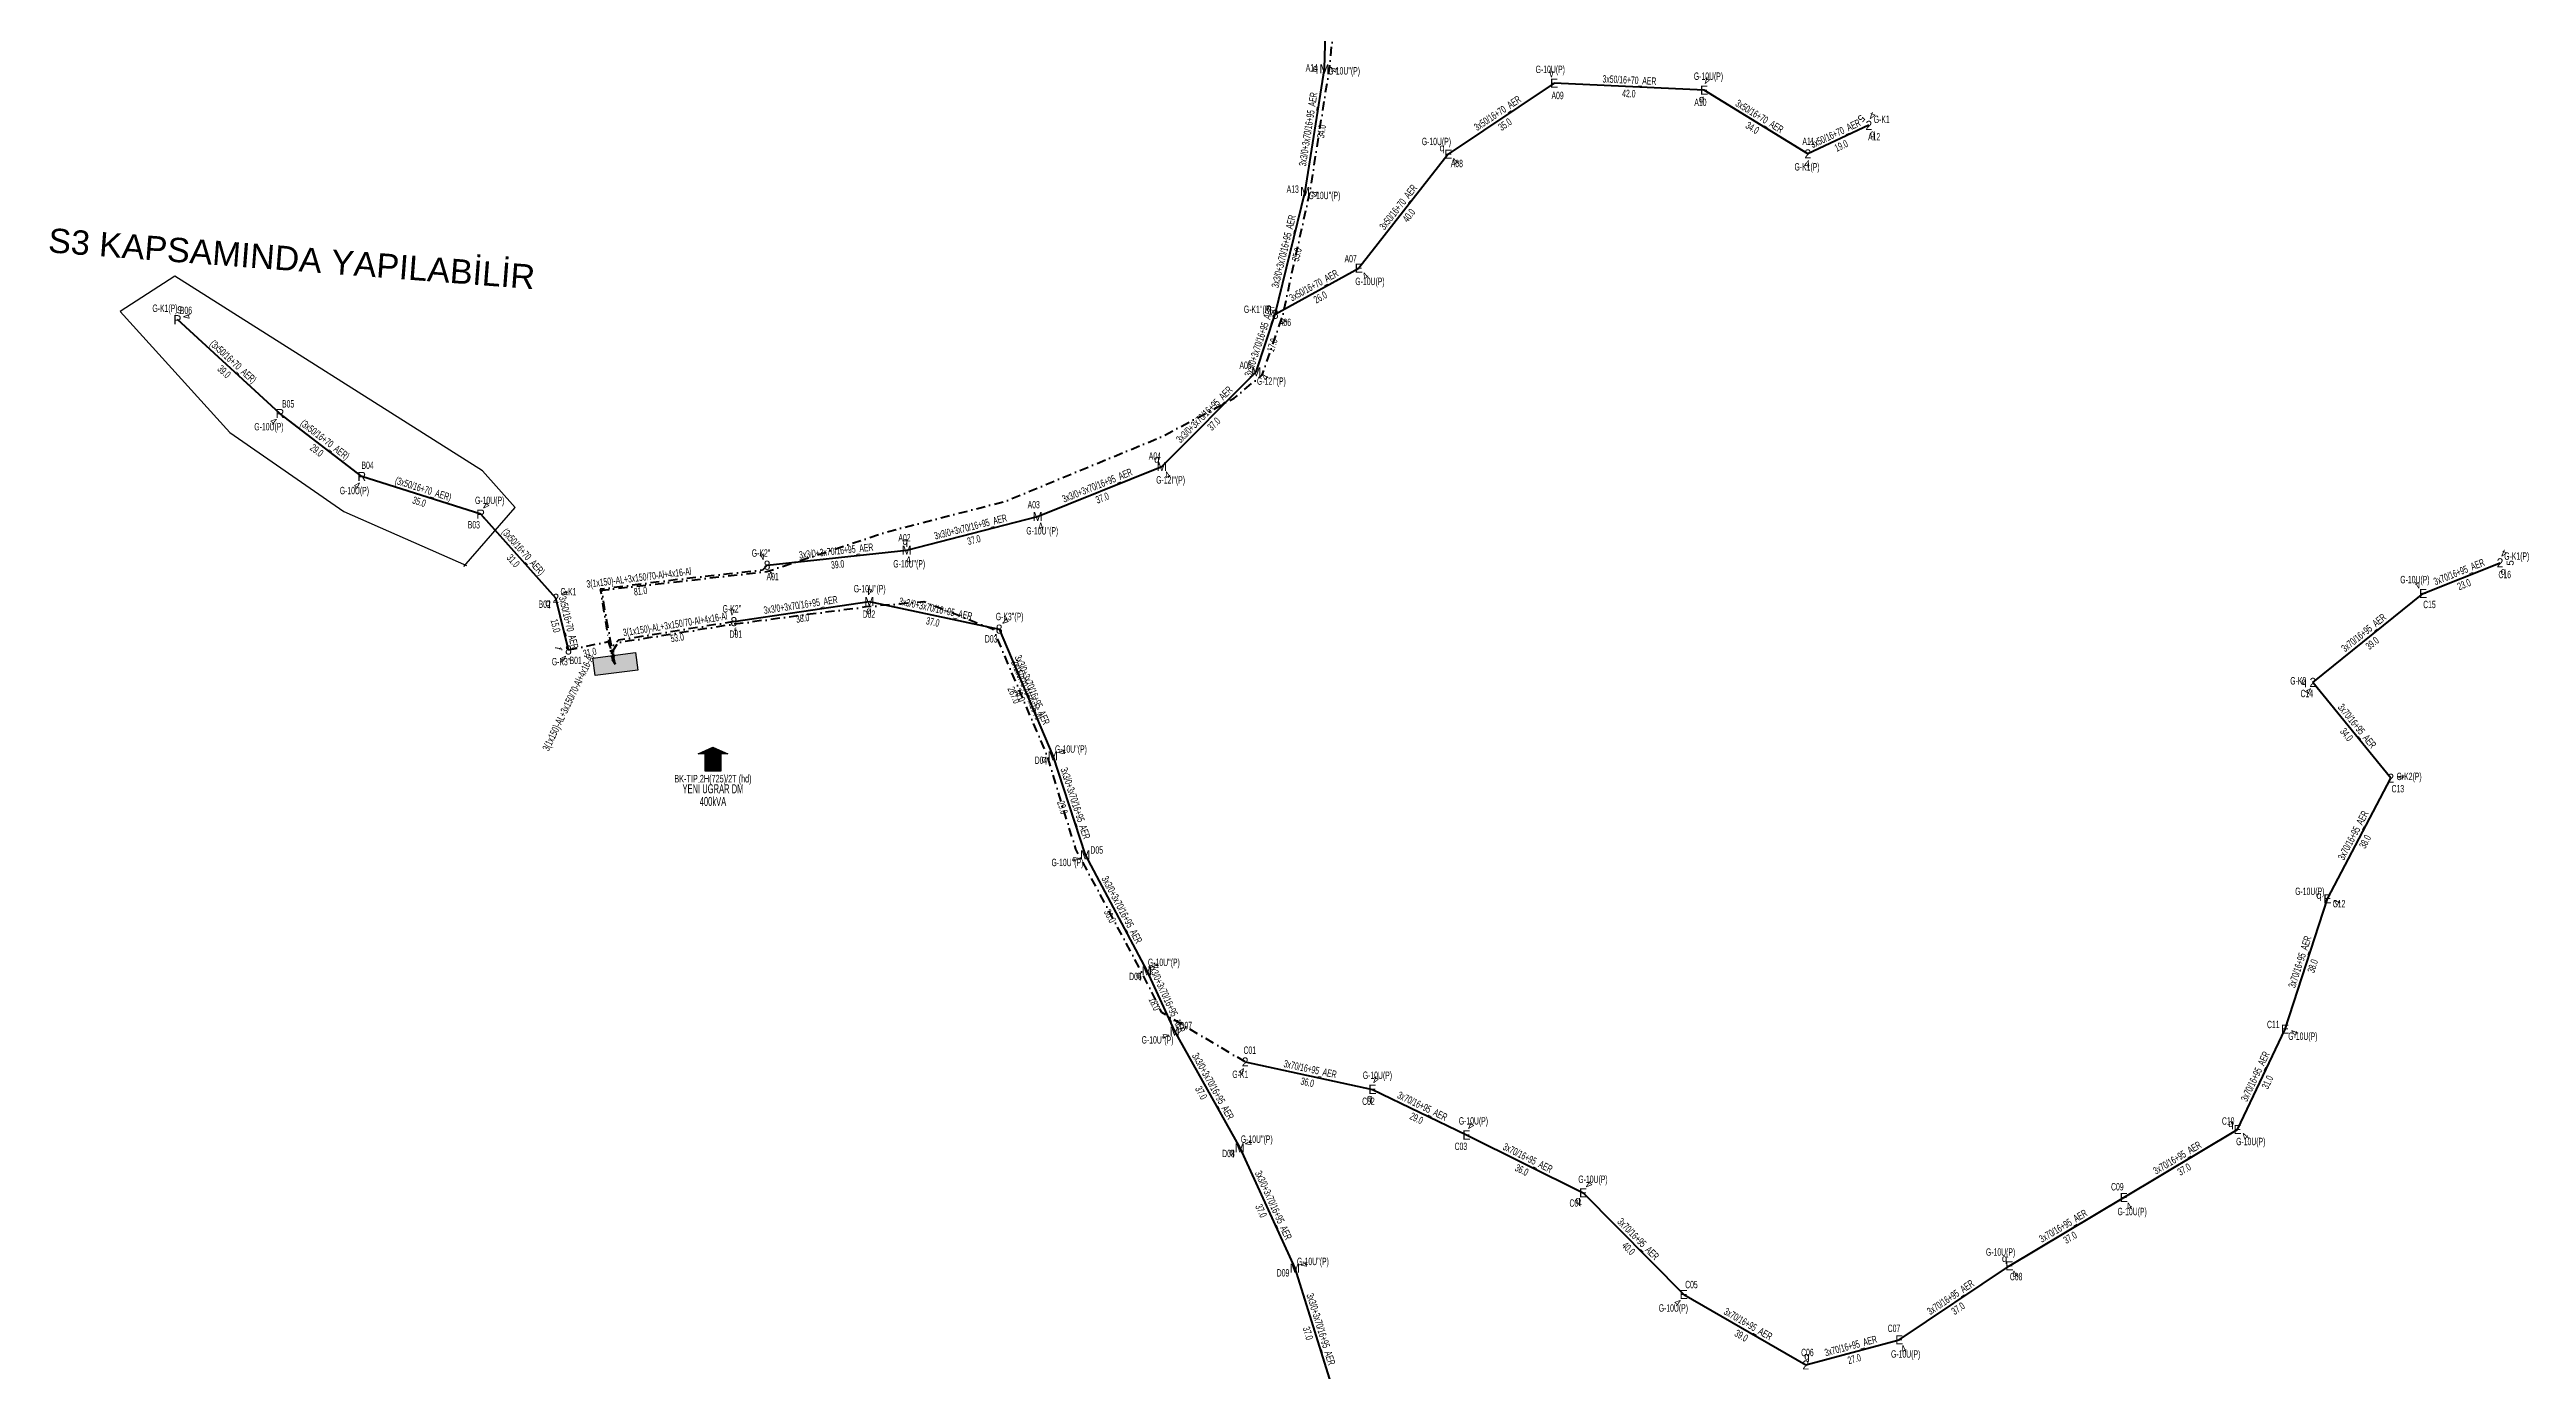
# Model space of a CAD drawing. Header units: millimetres. Extents: x 472380 to 475428, y 4017879 to 4021986.
# Drawn here: x 473178 to 473864, y 4018497 to 4018863 of the extents above; entities that cross this region are included whole.
import ezdxf
from ezdxf.enums import TextEntityAlignment as Align

# ---------------------------------------------------------------- set-up
doc = ezdxf.new("R2010")
doc.units = ezdxf.units.MM
doc.linetypes.add('DASHDOT', pattern=[5, 2.5, -1.25, 0, -1.25])
for name, color, linetype, lineweight in [('DIREK_AG_MEVCUT', 120, 'Continuous', 25), ('DIREK_AG_YENI', 108, 'Continuous', 25), ('DIREK_OG_YENI', 10, 'Continuous', 25), ('HAT_AG_HAVAI_MEVCUT', 126, 'Continuous', 50), ('HAT_AG_HAVAI_YENI', 3, 'Continuous', 50), ('HAT_AG_YERALTI_YENI', 3, 'DASHDOT', 50), ('HAT_OG_HAVAI_YENI', 1, 'Continuous', 70), ('HAT_OG_YERALTI_YENI', 1, 'DASHDOT', 70), ('KULLANICI', 1, 'Continuous', 25), ('TRAFO_TADILAT_BYSK', 5, 'Continuous', 30), ('TRAFO_YENI', 5, 'Continuous', 30)]:
    doc.layers.add(name, color=color, linetype=linetype, lineweight=lineweight)
doc.styles.add('Direk', font='B_CAD')
doc.styles.get("Standard").update_dxf_attribs({"font": 'Arial'})

# ---------------------------------------------------------------- blocks, each defined once
blk = doc.blocks.new('YENI_BINA_KARE')
blk.add_hatch(color=5).paths.add_polyline_path([(-2.25, -2.25), (2.25, -2.25), (2.25, 2.25), (-2.25, 2.25)])
at = {"layer": 'TRAFO_TADILAT_BYSK', "linetype": 'Continuous'}
for p, q in [((0, 1.8), (0, 2.7)), ((-2.25, -2.25), (-2.25, 2.25)), ((-2.25, 2.25), (2.25, 2.25)), ((2.25, 2.25), (2.25, -2.25)), ((2.25, -2.25), (-2.25, -2.25))]:
    blk.add_line(p, q, dxfattribs=at)
blk = doc.blocks.new('YENI_BETKOSK')
at = {"layer": 'TRAFO_YENI', "linetype": 'Continuous'}
for p, q in [((-3.4, 2), (0, 3.6)), ((-1.8, 2), (-3.4, 2)), ((-1.8, -2), (-1.8, 2)), ((0, 3.6), (3.4, 2)), ((3.4, 2), (1.8, 2)), ((1.8, 2), (1.8, -2)), ((1.8, -2), (-1.8, -2))]:
    blk.add_line(p, q, dxfattribs=at)
for points in [[(-3.4, 2), (-1.8, 2), (-1.8, 2.752941)], [(-1.8, 2.752941), (0, -2), (0, 3.6)], [(-1.8, -2), (-1.8, 2.752941), (0, -2)], [(0, -2), (0, 3.6), (1.8, -2)], [(0, 3.6), (1.8, -2), (1.8, 2.752941)], [(1.8, 2), (1.8, 2.752941), (3.4, 2)]]:
    blk.add_solid(points, dxfattribs=at)

msp = doc.modelspace()

# ---------------------------------------------------------------- linework, layer by layer
at = {"layer": 'HAT_AG_HAVAI_MEVCUT'}
for p, q in [((473241.471, 4018761.863), (473213.069, 4018787.869)), ((473264.11, 4018744.429), (473241.471, 4018761.863)), ((473297.059, 4018733.988), (473264.11, 4018744.429)), ((473317.874, 4018710.671), (473297.059, 4018733.988))]:
    msp.add_line(p, q, dxfattribs=at)
at = {"layer": 'HAT_AG_HAVAI_YENI'}
for p, q in [((473594.312065, 4018853.353512), (473564.980234, 4018833.703529)), ((473635.836, 4018851.439), (473594.312065, 4018853.353512)), ((473664.535, 4018833.801), (473635.836, 4018851.439)), ((473681.439, 4018841.709), (473664.535, 4018833.801)), ((473564.980234, 4018833.703529), (473540.213199, 4018802.099772)), ((473517.071, 4018789.357), (473540.213199, 4018802.099772)), ((473834.923, 4018711.992), (473856.227, 4018720.513)), ((473321.348, 4018696.349), (473317.874, 4018710.671)), ((473804.405, 4018687.382), (473834.923, 4018711.992)), ((473825.977, 4018660.825), (473804.405, 4018687.382)), ((473808.429383, 4018627.43288), (473825.977, 4018660.825)), ((473796.696487, 4018591.315103), (473808.429383, 4018627.43288)), ((473783.543522, 4018563.500608), (473796.696487, 4018591.315103)), ((473508.74, 4018582.222), (473544.008981, 4018574.630555)), ((473544.008981, 4018574.630555), (473570.020337, 4018561.980588)), ((473570.020337, 4018561.980588), (473602.332862, 4018545.960431)), ((473752.055793, 4018544.640003), (473783.543522, 4018563.500608)), ((473602.332862, 4018545.960431), (473630.178829, 4018517.771914)), ((473720.354565, 4018525.715602), (473752.055793, 4018544.640003)), ((473689.857807, 4018505.23469), (473720.354565, 4018525.715602)), ((473630.178829, 4018517.771914), (473663.978, 4018498.265)), ((473663.978, 4018498.265), (473689.857807, 4018505.23469))]:
    msp.add_line(p, q, dxfattribs=at)
at = {"layer": 'HAT_AG_YERALTI_YENI', "flags": 128}
msp.add_lwpolyline([(473508.74, 4018582.222), (473485.698378, 4018595.892554), (473479.57115, 4018608.077382), (473461.826872, 4018641.201894), (473453.899315, 4018667.153594), (473439.058002, 4018702.024904), (473419.778122, 4018709.718753), (473403.666298, 4018708.270499), (473366.718675, 4018703.426045), (473334.968493, 4018698.343231), (473333.715197, 4018696.324031), (473333.645569, 4018694.095948), (473334.313, 4018692.436)], dxfattribs=at)
at = {"layer": 'HAT_OG_HAVAI_YENI'}
for p, q in [((473530.68102, 4018857.318214), (473531.76003, 4018892.528404)), ((473525.343811, 4018823.353974), (473530.68102, 4018857.318214)), ((473517.071, 4018789.357), (473525.343811, 4018823.353974)), ((473511.83, 4018773.421), (473517.071, 4018789.357)), ((473485.660327, 4018747.157305), (473511.83, 4018773.421)), ((473451.279413, 4018733.293448), (473485.660327, 4018747.157305)), ((473415.028, 4018724.031), (473451.279413, 4018733.293448)), ((473376.348, 4018719.832), (473415.028, 4018724.031)), ((473367.168, 4018704.213), (473404.654709, 4018709.789996)), ((473404.654709, 4018709.789996), (473440.633, 4018702.138)), ((473440.633, 4018702.138), (473455.475023, 4018667.033538)), ((473455.475023, 4018667.033538), (473464.434954, 4018639.570171)), ((473464.434954, 4018639.570171), (473481.501247, 4018607.466963)), ((473481.501247, 4018607.466963), (473489.18369, 4018590.72362)), ((473489.18369, 4018590.72362), (473507.244996, 4018558.447707)), ((473507.244996, 4018558.447707), (473522.500075, 4018525.043378)), ((473522.500075, 4018525.043378), (473533.364042, 4018490.190058))]:
    msp.add_line(p, q, dxfattribs=at)
at = {"layer": 'HAT_OG_YERALTI_YENI', "flags": 128}
for points in [[(473334.313, 4018692.436), (473333.366218, 4018696.624941), (473331.012806, 4018710.021289), (473330.560226, 4018712.917797), (473376.27074, 4018718.077201), (473409.942643, 4018729.210653), (473442.256808, 4018737.538113), (473485.655147, 4018755.442799), (473505.659154, 4018766.123671), (473513.443519, 4018772.550298), (473519.121332, 4018789.001545), (473526.724665, 4018823.488091), (473532.148055, 4018858.034473), (473535.044562, 4018886.728003), (473533.86172, 4018896.111593), (473527.887673, 4018932.046392), (473525.085343, 4018949.858374), (473521.101837, 4018967.229715), (473520.739773, 4018982.88896), (473534.217238, 4019017.690988), (473543.751644, 4019053.395855), (473549.596154, 4019080.250994), (473559.27439, 4019087.213753), (473578.20252, 4019098.276015), (473586.766714, 4019112.340788), (473591.138617, 4019133.206527), (473591.486755, 4019149.220873), (473591.278128, 4019179.210973), (473589.468213, 4019189.091102), (473587.243, 4019190.136)], [(473376.348, 4018719.832), (473375.053839, 4018718.47839), (473351.969614, 4018715.907525), (473330.172097, 4018713.193237), (473332.195607, 4018700.569924), (473333.316905, 4018695.282237), (473333.463176, 4018693.72201), (473334.313, 4018692.436)], [(473367.168, 4018704.213), (473335.180112, 4018699.032071), (473333.412642, 4018697.264602), (473333.573321, 4018694.479498), (473334.313, 4018692.436)], [(473321.348, 4018696.349), (473332.360376, 4018698.689058), (473332.962527, 4018696.660762), (473333.152679, 4018694.695851), (473334.313, 4018692.436)]]:
    msp.add_lwpolyline(points, dxfattribs=at)
at = {"layer": 'KULLANICI', "color": 5, "flags": 128}
msp.add_lwpolyline([(473292.345244, 4018719.436335), (473306.612522, 4018735.812689), (473297.555902, 4018745.985879), (473212.349717, 4018799.936068), (473197.213996, 4018790.135068), (473227.609502, 4018756.63798), (473259.121577, 4018734.678778), (473293.114918, 4018719.791183)], dxfattribs=at)

# ---------------------------------------------------------------- block references
at = {"layer": 'TRAFO_YENI', "xscale": 2.652163, "yscale": 1.088712999999999, "rotation": 7.259170999999999}
msp.add_blockref('YENI_BINA_KARE', (473334.313, 4018692.436), dxfattribs=at)
at = {"layer": 'TRAFO_YENI', "xscale": 1.199999999999999, "yscale": 1.199999999999999}
msp.add_blockref('YENI_BETKOSK', (473361.36767, 4018665.149803), dxfattribs=at)

# ---------------------------------------------------------------- texts
at = {"layer": 'DIREK_AG_MEVCUT', "width": 0.53}
for s, p in [('G-K1(P)', (473209.614578, 4018791.032006)), ('B06', (473215.432595, 4018790.45036)), ('B05', (473243.722578, 4018764.542626)), ('G-10U(P)', (473238.414224, 4018758.225099)), ('B04', (473265.731048, 4018747.530968)), ('G-10U(P)', (473262.071583, 4018740.528372)), ('G-10U(P)', (473299.535279, 4018737.813739)), ('B03', (473295.157187, 4018731.049785))]:
    msp.add_text(s, height=2.05, dxfattribs=at).set_placement(p, align=Align.MIDDLE_CENTER)
at = {"layer": 'DIREK_AG_MEVCUT', "style": 'Direk'}
for s, p in [('P', (473213.069, 4018787.869)), ('R', (473241.471, 4018761.863)), ('R', (473264.11, 4018744.429)), ('R', (473297.059, 4018733.988))]:
    msp.add_text(s, height=2.5, dxfattribs=at).set_placement(p, align=Align.MIDDLE_CENTER)
at = {"layer": 'DIREK_AG_MEVCUT', "color": 32, "style": 'Direk'}
for s, rotation, p in [('5', 527.521542, (473213.674003, 4018790.602856)), ('4', 467.521542, (473215.739091, 4018788.71198)), ('4', 319.96107, (473239.669738, 4018759.719299)), ('4', 332.40902, (473262.813162, 4018741.947426)), ('4', 147.086307, (473298.58045, 4018736.338572))]:
    msp.add_text(s, height=2, rotation=rotation, dxfattribs=at).set_placement(p, align=Align.MIDDLE_CENTER)
at = {"layer": 'DIREK_AG_YENI', "width": 0.53}
for s, p in [('G-10U(P)', (473593.230939, 4018857.228399)), ('A09', (473595.25267, 4018849.982271)), ('G-10U(P)', (473637.033909, 4018855.331156)), ('A10', (473634.806447, 4018848.093851)), ('G-K1', (473685.004199, 4018843.376865)), ('G-10U(P)', (473561.698726, 4018837.238931)), ('A11', (473664.733524, 4018837.295365)), ('A12', (473682.922096, 4018838.538759)), ('A08', (473567.361282, 4018831.138259)), ('G-K1(P)', (473664.331312, 4018830.215742)), ('A07', (473537.945858, 4018804.766074)), ('G-10U(P)', (473543.29705, 4018798.473284)), ('G-K1(P)', (473860.860378, 4018722.366221)), ('G-K1', (473321.350437, 4018712.495772)), ('G-10U(P)', (473832.658473, 4018715.860834)), ('C16', (473857.526788, 4018717.2633)), ('B02', (473314.774976, 4018709.044331)), ('C15', (473836.691036, 4018708.971396)), ('G-K2', (473800.349877, 4018687.809296)), ('C14', (473802.736863, 4018684.305099)), ('C13', (473827.93317, 4018657.922691)), ('G-K2(P)', (473831.049102, 4018661.329682)), ('G-10U(P)', (473803.552228, 4018629.488982)), ('C12', (473811.6545, 4018626.073241)), ('C11', (473793.443451, 4018592.606522)), ('G-10U(P)', (473801.630285, 4018589.35644)), ('C01', (473510.01786, 4018585.480385)), ('G-K1', (473507.397969, 4018578.799989)), ('G-10U(P)', (473545.357926, 4018578.539081)), ('C02', (473542.867123, 4018571.322056)), ('G-10U(P)', (473571.941047, 4018565.892042)), ('C10', (473780.950454, 4018565.851352)), ('C03', (473568.477631, 4018558.838923)), ('G-10U(P)', (473787.204554, 4018560.181701)), ('G-10U(P)', (473605.050952, 4018549.720717)), ('C09', (473750.25954, 4018547.643914)), ('C04', (473600.282491, 4018543.123887)), ('G-10U(P)', (473754.36451, 4018540.779088)), ('G-10U(P)', (473717.923849, 4018529.551719)), ('C05', (473632.317755, 4018520.542293)), ('C08', (473722.227894, 4018522.759145)), ('G-10U(P)', (473627.313262, 4018514.060375)), ('C07', (473688.407573, 4018508.420097)), ('C06', (473664.432368, 4018501.735382)), ('G-10U(P)', (473691.642087, 4018501.315559))]:
    msp.add_text(s, height=2.05, dxfattribs=at).set_placement(p, align=Align.MIDDLE_CENTER)
at = {"layer": 'DIREK_AG_YENI', "color": 32, "style": 'Direk'}
for s, rotation, p in [('4', 195.589551, (473593.559582, 4018856.050504)), ('4', 162.892941, (473636.659643, 4018854.115119)), ('5', 227.571052, (473679.372279, 4018843.598091)), ('4', 160.071053, (473682.393393, 4018844.341325)), ('4', 402.867028, (473566.885072, 4018831.651313)), ('4', 356.748378, (473664.376181, 4018831.005508)), ('4', 400.3768, (473542.027071, 4018799.96673)), ('4', 156.80002, (473857.330036, 4018723.086579)), ('5', 449.30002, (473859.026791, 4018720.478793)), ('4', 117.694862, (473320.353219, 4018711.972335)), ('4', 210.341523, (473833.508571, 4018714.408483)), ('4', 331.535729, (473803.07049, 4018684.920479)), ('4', 95.682313, (473828.763241, 4018661.102235)), ('4', 427.140778, (473811.009477, 4018626.345169)), ('4', 428.347476, (473799.298915, 4018590.281968)), ('4', 338.586081, (473507.717712, 4018579.615292)), ('4', 160.958971, (473544.922467, 4018577.277353)), ('4', 153.846772, (473571.254502, 4018564.493919)), ('4', 407.806135, (473785.617976, 4018561.620012)), ('4', 144.139045, (473603.973159, 4018548.229666)), ('4', 390.878219, (473753.492795, 4018542.236875)), ('4', 392.359975, (473721.853228, 4018523.350437)), ('4', 322.329352, (473628.467689, 4018515.555611)), ('4', 384.478554, (473691.017995, 4018502.686364))]:
    msp.add_text(s, height=2, rotation=rotation, dxfattribs=at).set_placement(p, align=Align.MIDDLE_CENTER)
at = {"layer": 'DIREK_AG_YENI', "style": 'Direk'}
for s, p in [('E', (473594.312065, 4018853.353512)), ('E', (473635.836, 4018851.439)), ('2', (473681.439, 4018841.709)), ('E', (473564.980234, 4018833.703529)), ('2', (473664.535, 4018833.801)), ('E', (473540.213199, 4018802.099772)), ('2', (473856.227, 4018720.513)), ('E', (473834.923, 4018711.992)), ('2', (473317.874, 4018710.671)), ('2', (473804.405, 4018687.382)), ('2', (473825.977, 4018660.825)), ('E', (473808.429383, 4018627.43288)), ('E', (473796.696487, 4018591.315103)), ('2', (473508.74, 4018582.222)), ('E', (473544.008981, 4018574.630555)), ('E', (473570.020337, 4018561.980588)), ('E', (473783.543522, 4018563.500608)), ('E', (473602.332862, 4018545.960431)), ('E', (473752.055793, 4018544.640003)), ('E', (473720.354565, 4018525.715602)), ('E', (473630.178829, 4018517.771914)), ('E', (473689.857807, 4018505.23469)), ('2', (473663.978, 4018498.265))]:
    msp.add_text(s, height=2.5, dxfattribs=at).set_placement(p, align=Align.MIDDLE_CENTER)
at = {"layer": 'DIREK_AG_YENI', "color": 4, "style": 'Direk'}
for p in [(473635.100605, 4018849.049608), (473563.279486, 4018835.535866), (473682.498355, 4018839.444543), (473857.15542, 4018718.191786), (473315.660412, 4018709.509093), (473801.918765, 4018687.643979), (473806.125728, 4018628.40405), (473543.193368, 4018572.267342), (473781.691331, 4018565.179711), (473600.868312, 4018543.934328), (473719.016473, 4018527.827357), (473664.302549, 4018500.743844)]:
    msp.add_text('q', height=2, dxfattribs=at).set_placement(p, align=Align.MIDDLE_CENTER)
at = {"layer": 'DIREK_OG_YENI', "width": 0.53}
for s, p in [('A14', (473527.196226, 4018857.644121)), ("G-10U''(P)", (473536.137322, 4018856.807927)), ('A13', (473521.911702, 4018824.039997)), ("G-10U''(P)", (473530.688268, 4018822.285703)), ("G-K1''(P)", (473512.219784, 4018790.742633)), ('A06', (473519.764553, 4018787.122102)), ('A05', (473508.847391, 4018775.252405)), ("G-12I''(P)", (473516.011961, 4018770.85316)), ('A04', (473483.726915, 4018750.074824)), ("G-12I''(P)", (473488.097708, 4018743.479299)), ('A03', (473450.189312, 4018736.619358)), ('A02', (473414.404345, 4018727.474988)), ("G-10U''(P)", (473452.562435, 4018729.378935)), ("G-K2''", (473374.685701, 4018723.204158)), ("G-10U''(P)", (473415.7148, 4018720.238313)), ('A01', (473377.895512, 4018716.6927)), ("G-10U''(P)", (473404.76487, 4018713.349806)), ("G-K2''", (473366.616839, 4018707.760582)), ('D02', (473404.54645, 4018706.291671)), ("G-K3''(P)", (473443.512771, 4018705.625948)), ('D01', (473367.705322, 4018700.754491)), ('D03', (473438.404641, 4018699.439035)), ("G-K3''", (473319.317151, 4018693.122125)), ('B01', (473323.350813, 4018693.47868)), ('D04', (473452.196536, 4018665.808174)), ("G-10U''(P)", (473460.498497, 4018668.911107)), ("G-10U''(P)", (473459.529631, 4018637.484733)), ('D05', (473467.655952, 4018640.939539)), ("G-10U''(P)", (473486.236118, 4018609.809281)), ('D06', (473478.364124, 4018605.915043)), ("G-10U''(P)", (473484.482918, 4018588.334741)), ('D07', (473492.303898, 4018592.309274)), ("G-10U''(P)", (473511.94861, 4018560.832758)), ('D08', (473504.123375, 4018556.864834)), ("G-10U''(P)", (473527.504153, 4018526.95714)), ('D09', (473519.230989, 4018523.793147))]:
    msp.add_text(s, height=2.05, dxfattribs=at).set_placement(p, align=Align.MIDDLE_CENTER)
at = {"layer": 'DIREK_OG_YENI', "color": 4, "style": 'Direk'}
for p in [(473528.191882, 4018857.551005), (473515.303233, 4018791.124767), (473484.279318, 4018749.241247), (473414.582532, 4018726.490991), (473404.577381, 4018707.291192), (473453.133246, 4018666.158278), (473479.260445, 4018606.358449), (473505.015267, 4018557.317083)]:
    msp.add_text('q', height=2, dxfattribs=at).set_placement(p, align=Align.MIDDLE_CENTER)
at = {"layer": 'DIREK_OG_YENI', "style": 'Direk'}
for s, p in [('M', (473530.68102, 4018857.318214)), ('M', (473525.343811, 4018823.353974)), ('8', (473517.071, 4018789.357)), ('M', (473511.83, 4018773.421)), ('M', (473485.660327, 4018747.157305)), ('M', (473451.279413, 4018733.293448)), ('8', (473376.348, 4018719.832)), ('M', (473415.028, 4018724.031)), ('M', (473404.654709, 4018709.789996)), ('8', (473367.168, 4018704.213)), ('8', (473440.633, 4018702.138)), ('8', (473321.348, 4018696.349)), ('M', (473455.475023, 4018667.033538)), ('M', (473464.434954, 4018639.570171)), ('M', (473481.501247, 4018607.466963)), ('M', (473489.18369, 4018590.72362)), ('M', (473507.244996, 4018558.447707)), ('M', (473522.500075, 4018525.043378))]:
    msp.add_text(s, height=2.5, dxfattribs=at).set_placement(p, align=Align.MIDDLE_CENTER)
at = {"layer": 'DIREK_OG_YENI', "color": 32, "style": 'Direk'}
for s, rotation, p in [('4', 444.657093, (473533.468854, 4018857.057489)), ('4', 438.696468, (473528.089498, 4018822.805155)), ('4', 410.316784, (473519.225843, 4018787.569081)), ('4', 418.448921, (473514.216087, 4018771.955876)), ('4', 393.532072, (473487.207058, 4018744.823291)), ('4', 378.147083, (473452.151494, 4018730.63272)), ('4', 206.240909, (473375.10999, 4018722.34344)), ('4', 370.26419, (473415.526924, 4018721.27581)), ('f', 386.240909, (473377.58601, 4018717.32056)), ('4', 178.227504, (473404.741315, 4018712.588656)), ('4', 188.831007, (473366.738142, 4018706.979807)), ('f', 368.831007, (473367.597858, 4018701.446193)), ('4', 140.455737, (473442.415688, 4018704.297172)), ('f', 260.725049, (473318.584606, 4018696.800283)), ('4', 327.815546, (473319.856589, 4018693.979254)), ('4', 110.493686, (473458.097813, 4018668.01383)), ('4', 293.032179, (473461.858155, 4018638.474676)), ('4', 116.321387, (473484.010946, 4018608.708499)), ('4', 296.939161, (473486.687524, 4018589.455096)), ('4', 116.888098, (473509.742292, 4018559.714005)), ('4', 110.928878, (473525.115344, 4018526.043563))]:
    msp.add_text(s, height=2, rotation=rotation, dxfattribs=at).set_placement(p, align=Align.MIDDLE_CENTER)
at = {"layer": 'HAT_AG_HAVAI_MEVCUT', "lineweight": 30, "width": 0.53}
for rotation, p in [(317.521438, (473227.843816, 4018775.49295)), (322.399779, (473253.308823, 4018753.819287)), (342.417411, (473280.841004, 4018740.018337)), (311.755695, (473308.100377, 4018722.895264))]:
    msp.add_text('(3x50/16+70_AER)', height=2.05, rotation=rotation, dxfattribs=at).set_placement(p, align=Align.CENTER)
for s, rotation, p in [('39.0', 317.521438, (473226.695782, 4018774.239149)), ('29.0', 322.399779, (473252.271571, 4018752.472399)), ('35.0', 342.417411, (473280.327468, 4018738.397757)), ('31.0', 311.755695, (473306.832192, 4018721.763139))]:
    msp.add_text(s, height=2.05, rotation=rotation, dxfattribs=at).set_placement(p, align=Align.TOP_CENTER)
at = {"layer": 'HAT_AG_HAVAI_YENI', "lineweight": 30, "width": 0.53}
for s, rotation, p in [('3x50/16+70_AER', 357.359653, (473615.113393, 4018853.245154)), ('3x50/16+70_AER', 393.818925, (473579.173065, 4018844.234701)), ('3x50/16+70_AER', 328.42614, (473650.630833, 4018843.344004)), ('3x50/16+70_AER', 385.072066, (473672.626874, 4018838.525121)), ('3x50/16+70_AER', 411.915132, (473551.927683, 4018818.425954)), ('3x50/16+70_AER', 388.839082, (473528.23226, 4018796.472892)), ('3x70/16+95_AER', 21.80027, (473845.25932, 4018717.041483)), ('3x50/16+70_AER', 283.633827, (473320.436767, 4018703.710282)), ('3x70/16+95_AER', 38.882833, (473819.130371, 4018700.348356)), ('3x70/16+95_AER', 309.087506, (473815.850466, 4018674.639425)), ('3x70/16+95_AER', 62.278665, (473816.450611, 4018644.524538)), ('3x70/16+95_AER', 72.00356, (473801.75452, 4018609.636606)), ('3x70/16+95_AER', 347.853215, (473526.553319, 4018579.257101)), ('3x70/16+95_AER', 64.691392, (473789.351589, 4018577.771225)), ('3x70/16+95_AER', 334.065198, (473557.386405, 4018569.069969)), ('3x70/16+95_AER', 333.628346, (473586.554163, 4018554.732051)), ('3x70/16+95_AER', 30.920878, (473767.362881, 4018554.799502)), ('3x70/16+95_AER', 314.649744, (473616.860549, 4018532.463528)), ('3x70/16+95_AER', 30.83556, (473735.769489, 4018535.907648)), ('3x70/16+95_AER', 33.88439, (473704.632295, 4018516.180786)), ('3x70/16+95_AER', 330.008813, (473647.503397, 4018508.754531)), ('3x70/16+95_AER', 15.07329, (473676.696953, 4018502.570487))]:
    msp.add_text(s, height=2.05, rotation=rotation, dxfattribs=at).set_placement(p, align=Align.CENTER)
for s, rotation, p in [('42.0', 357.359653, (473615.03508, 4018851.546959)), ('35.0', 393.818925, (473580.119234, 4018842.82234)), ('34.0', 328.42614, (473649.740718, 4018841.895662)), ('19.0', 385.072066, (473673.347263, 4018836.985303)), ('40.0', 411.915132, (473553.26575, 4018817.377347)), ('26.0', 388.839082, (473529.052257, 4018794.98373)), ('23.0', 21.80027, (473845.890653, 4018715.46306)), ('15.0', 283.633827, (473318.78467, 4018703.309564)), ('39.0', 38.882833, (473820.197512, 4018699.025023)), ('34.0', 309.087506, (473814.530953, 4018673.567564)), ('38.0', 62.278665, (473817.955486, 4018643.733746)), ('38.0', 72.00356, (473803.371349, 4018609.111377)), ('36.0', 347.853215, (473526.19561, 4018577.595161)), ('31.0', 64.691392, (473790.88842, 4018577.044486)), ('29.0', 334.065198, (473556.642913, 4018567.541173)), ('36.0', 333.628346, (473585.799037, 4018553.208967)), ('37.0', 30.920878, (473768.236433, 4018553.341109)), ('37.0', 30.83556, (473736.640868, 4018534.447957)), ('40.0', 314.649744, (473615.651142, 4018531.268817)), ('37.0', 33.88439, (473705.580077, 4018514.769506)), ('39.0', 330.008813, (473646.653624, 4018507.282158)), ('27.0', 15.07329, (473677.139046, 4018500.928977))]:
    msp.add_text(s, height=2.05, rotation=rotation, dxfattribs=at).set_placement(p, align=Align.TOP_CENTER)
at = {"layer": 'HAT_AG_YERALTI_YENI', "lineweight": 30, "width": 0.53}
msp.add_text('3x150/70-Al+4x16-Al', height=2.05, rotation=293.054719, dxfattribs=at).set_placement((473447.26077, 4018684.922117), align=Align.CENTER)
msp.add_text('267.0', height=2.05, rotation=293.054719, dxfattribs=at).set_placement((473445.696547, 4018684.25638), align=Align.TOP_CENTER)
at = {"layer": 'HAT_OG_HAVAI_YENI', "lineweight": 30, "width": 0.53}
for rotation, p in [(81.069457, (473527.17272, 4018840.468045)), (76.324043, (473520.381663, 4018806.556378)), (71.792585, (473513.643075, 4018781.654704)), (45.103464, (473498.142897, 4018760.889296)), (21.961404, (473468.151986, 4018741.013697)), (14.33243, (473432.943459, 4018729.485923)), (6.195841, (473395.59654, 4018722.776762)), (8.462144, (473385.78617, 4018707.842173)), (347.993637, (473422.820847, 4018706.795565)), (292.917768, (473448.837092, 4018684.916929)), (288.068928, (473460.76307, 4018653.565491)), (297.995429, (473473.718638, 4018623.917558)), (294.647345, (473486.115027, 4018599.449769)), (299.230977, (473498.956102, 4018575.000745)), (294.545219, (473515.645724, 4018542.098642)), (287.312537, (473528.74355, 4018507.869664))]:
    msp.add_text('3x3/0+3x70/16+95_AER', height=2.05, rotation=rotation, dxfattribs=at).set_placement(p, align=Align.CENTER)
for s, rotation, p in [('34.0', 81.069457, (473528.852111, 4018840.204142)), ('35.0', 76.324043, (473522.033466, 4018806.154447)), ('17.0', 71.792585, (473515.257959, 4018781.123526)), ('37.0', 45.103464, (473499.347147, 4018759.689387)), ('37.0', 21.961404, (473468.787755, 4018739.437056)), ('37.0', 14.33243, (473433.364289, 4018727.838834)), ('39.0', 6.195841, (473395.780016, 4018721.086692)), ('38.0', 8.462144, (473386.036335, 4018706.160681)), ('37.0', 347.993637, (473422.467212, 4018705.132754)), ('38.0', 292.917768, (473447.271282, 4018684.254933)), ('29.0', 288.068928, (473459.146907, 4018653.038218)), ('36.0', 297.995429, (473472.217563, 4018623.119576)), ('18.0', 294.647345, (473484.569911, 4018598.740814)), ('37.0', 299.230977, (473497.472583, 4018574.170581)), ('37.0', 294.545219, (473514.099347, 4018541.392443)), ('37.0', 287.312537, (473527.120567, 4018507.363772))]:
    msp.add_text(s, height=2.05, rotation=rotation, dxfattribs=at).set_placement(p, align=Align.TOP_CENTER)
at = {"layer": 'HAT_OG_YERALTI_YENI', "lineweight": 30, "width": 0.53}
for rotation, p in [(367.098094, (473340.965822, 4018715.393867)), (369.199847, (473351.038057, 4018702.461531)), (64.270325, (473322.210894, 4018681.326262))]:
    msp.add_text('3(1x150)-AL+3x150/70-Al+4x16-Al', height=2.05, rotation=rotation, dxfattribs=at).set_placement(p, align=Align.CENTER)
for s, rotation, p in [('81.0', 367.098094, (473341.175889, 4018713.706896)), ('53.0', 369.199847, (473351.30985, 4018700.783399)), ('31.0', 11.99623, (473327.030663, 4018696.687581))]:
    msp.add_text(s, height=2.05, rotation=rotation, dxfattribs=at).set_placement(p, align=Align.TOP_CENTER)
at = {"layer": 'KULLANICI', "color": 5}
msp.add_text('S3 KAPSAMINDA YAPILABİLİR', height=6.7457, rotation=355.648894, dxfattribs=at).set_placement((473177.10582, 4018806.54458))
at = {"layer": 'TRAFO_YENI', "width": 0.6}
for s, height, p in [('BK-TIP 2H(725)/2T (hd)', 2.1, (473361.36767, 4018659.649803)), ('YENİ UGRAR DM', 2.5, (473361.36767, 4018656.649803)), ('400kVA', 2.5, (473361.36767, 4018653.149803))]:
    msp.add_text(s, height=height, dxfattribs=at).set_placement(p, align=Align.CENTER)

doc.saveas('drawing.dxf')
